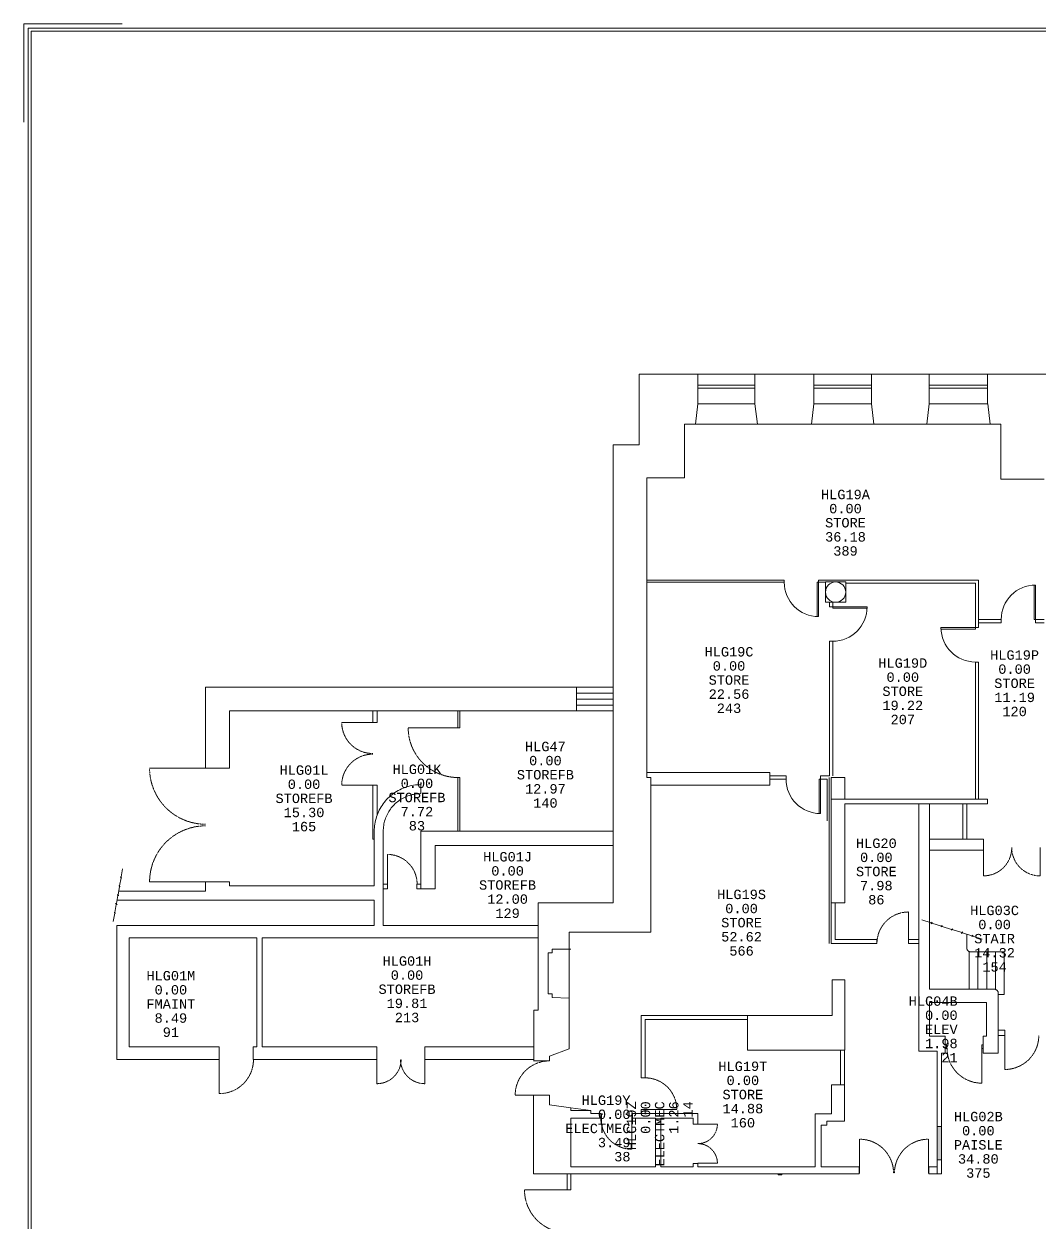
# Model space of a CAD drawing. Extents: x 0 to 84000, y 0 to 59400.
# Drawn here: x 0 to 24797, y 30128 to 59400 of the extents above; entities that cross this region are included whole.
import ezdxf
from ezdxf.enums import TextEntityAlignment as Align

# ---------------------------------------------------------------- set-up
doc = ezdxf.new("R2010")
doc.units = 0
doc.header["$MEASUREMENT"] = 0
doc.linetypes.add('HIDDEN', pattern=[0.375, 0.25, -0.125])
doc.layers.get('0').update_dxf_attribs({"linetype": 'CONTINUOUS', "lineweight": 0})
for name, color, linetype, lineweight in [('001BUILDING', 7, 'CONTINUOUS', 0), ('001FORMAT', 7, 'CONTINUOUS', 0), ('001PARTITIONING', 7, 'CONTINUOUS', 0), ('RM$TXT', 7, 'CONTINUOUS', 0)]:
    doc.layers.add(name, color=color, linetype=linetype, lineweight=lineweight)
doc.styles.add('MONOTXT', font='MONOTXT')

# ---------------------------------------------------------------- blocks, each defined once
blk = doc.blocks.new('12HH0220B')
at = {"linetype": 'HIDDEN'}
for p, q in [((-433.673381, 707.691312), (-461.12286, 690.119774)), ((-405.55521, 724.171642), (-433.673381, 707.691312)), ((-376.811702, 739.535351), (-405.55521, 724.171642)), ((-347.487178, 753.758752), (-376.811702, 739.535351)), ((-317.626855, 766.819911), (-347.487178, 753.758752)), ((-287.276773, 778.69869), (-317.626855, 766.819911)), ((-256.483733, 789.376773), (-287.276773, 778.69869)), ((-225.295213, 798.837695), (-256.483733, 789.376773)), ((-193.759304, 807.066867), (-225.295213, 798.837695)), ((-161.924632, 814.051601), (-193.759304, 807.066867)), ((-129.840285, 819.781127), (-161.924632, 814.051601)), ((-97.555733, 824.24661), (-129.840285, 819.781127)), ((-65.120758, 827.441165), (-97.555733, 824.24661)), ((-32.585371, 829.359867), (-65.120758, 827.441165)), ((0.000261, 829.999756), (-32.585371, 829.359867)), ((-671.483663, 487.861953), (-690.11934, 461.12351)), ((-651.812607, 513.848149), (-671.483663, 487.861953)), ((-631.136504, 539.042029), (-651.812607, 513.848149)), ((-609.487234, 563.404745), (-631.136504, 539.042029)), ((-586.898179, 586.898732), (-609.487234, 563.404745)), ((-563.404171, 609.487765), (-586.898179, 586.898732)), ((-539.041434, 631.137011), (-563.404171, 609.487765)), ((-513.847535, 651.813091), (-539.041434, 631.137011)), ((-487.861321, 671.484122), (-513.847535, 651.813091)), ((-461.12286, 690.119774), (-487.861321, 671.484122)), ((-789.376532, 256.484476), (-798.837482, 225.295965)), ((-778.69842, 287.277507), (-789.376532, 256.484476)), ((-766.819612, 317.627577), (-778.69842, 287.277507)), ((-753.758425, 347.487888), (-766.819612, 317.627577)), ((-739.534997, 376.812399), (-753.758425, 347.487888)), ((-724.17126, 405.555892), (-739.534997, 376.812399)), ((-707.690904, 433.674048), (-724.17126, 405.555892)), ((-690.11934, 461.12351), (-707.690904, 433.674048)), ((-829.359836, 32.586152), (-829.999756, 0.000521)), ((-827.441104, 65.121537), (-829.359836, 32.586152)), ((-824.246518, 97.556509), (-827.441104, 65.121537)), ((-819.781004, 129.841057), (-824.246518, 97.556509)), ((-814.051448, 161.925399), (-819.781004, 129.841057)), ((-807.066684, 193.760064), (-814.051448, 161.925399)), ((-798.837482, 225.295965), (-807.066684, 193.760064))]:
    blk.add_line(p, q, dxfattribs=at)
at = {"linetype": 'Continuous'}
blk.add_line((0, 830), (0, 0), dxfattribs=at)
blk = doc.blocks.new('10HH0220B')
at = {"linetype": 'HIDDEN'}
for p, q in [((-371.351749, 663.096907), (-397.098507, 648.006485)), ((-345.032393, 677.164882), (-371.351749, 663.096907)), ((-318.181022, 690.188718), (-345.032393, 677.164882)), ((-290.83904, 702.148333), (-318.181022, 690.188718)), ((-263.048605, 713.025288), (-290.83904, 702.148333)), ((-234.852568, 722.802809), (-263.048605, 713.025288)), ((-206.294406, 731.465821), (-234.852568, 722.802809)), ((-177.418153, 739.000966), (-206.294406, 731.465821)), ((-148.268334, 745.396626), (-177.418153, 739.000966)), ((-118.889896, 750.642939), (-148.268334, 745.396626)), ((-89.328139, 754.731815), (-118.889896, 750.642939)), ((-59.628644, 757.65695), (-89.328139, 754.731815)), ((-29.837206, 759.413833), (-59.628644, 757.65695)), ((0.000239, 759.999756), (-29.837206, 759.413833)), ((-577.908108, 493.580639), (-596.840443, 470.511546)), ((-558.084681, 515.888668), (-577.908108, 493.580639)), ((-537.400728, 537.401234), (-558.084681, 515.888668)), ((-515.888143, 558.085167), (-537.400728, 537.401234)), ((-493.580095, 577.908573), (-515.888143, 558.085167)), ((-470.510983, 596.840886), (-493.580095, 577.908573)), ((-446.716378, 614.852915), (-470.510983, 596.840886)), ((-422.232969, 631.916885), (-446.716378, 614.852915)), ((-397.098507, 648.006485), (-422.232969, 631.916885)), ((-677.164557, 345.03303), (-690.188418, 318.181672)), ((-663.096557, 371.352373), (-677.164557, 345.03303)), ((-648.006111, 397.099117), (-663.096557, 371.352373)), ((-631.916487, 422.233564), (-648.006111, 397.099117)), ((-614.852494, 446.716957), (-631.916487, 422.233564)), ((-596.840443, 470.511546), (-614.852494, 446.716957)), ((-739.000799, 177.418849), (-745.396487, 148.269036)), ((-731.465627, 206.295095), (-739.000799, 177.418849)), ((-722.802588, 234.853249), (-731.465627, 206.295095)), ((-713.02504, 263.049276), (-722.802588, 234.853249)), ((-702.14806, 290.839701), (-713.02504, 263.049276)), ((-690.188418, 318.181672), (-702.14806, 290.839701)), ((-759.413805, 29.837921), (-759.999756, 0.000477)), ((-757.656894, 59.629357), (-759.413805, 29.837921)), ((-754.731731, 89.328849), (-757.656894, 59.629357)), ((-750.642827, 118.890603), (-754.731731, 89.328849)), ((-745.396487, 148.269036), (-750.642827, 118.890603))]:
    blk.add_line(p, q, dxfattribs=at)
at = {"linetype": 'Continuous'}
blk.add_line((0, 760), (0, 0), dxfattribs=at)
blk = doc.blocks.new('11HH0220B')
at = {"linetype": 'HIDDEN'}
for p, q in [((-601.546022, 600.534896), (-624.683394, 576.429037)), ((-577.479121, 623.712788), (-601.546022, 600.534896)), ((-552.519881, 645.926899), (-577.479121, 623.712788)), ((-526.706869, 667.142902), (-552.519881, 645.926899)), ((-500.079972, 687.328014), (-526.706869, 667.142902)), ((-472.680335, 706.451044), (-500.079972, 687.328014)), ((-444.550297, 724.482443), (-472.680335, 706.451044)), ((-415.733326, 741.394348), (-444.550297, 724.482443)), ((-386.273949, 757.160626), (-415.733326, 741.394348)), ((-356.217689, 771.756915), (-386.273949, 757.160626)), ((-325.61099, 785.160659), (-356.217689, 771.756915)), ((-294.501147, 797.351147), (-325.61099, 785.160659)), ((-262.93623, 808.309542), (-294.501147, 797.351147)), ((-230.965016, 818.018911), (-262.93623, 808.309542)), ((-198.636907, 826.46425), (-230.965016, 818.018911)), ((-166.001857, 833.632509), (-198.636907, 826.46425)), ((-133.110296, 839.512612), (-166.001857, 833.632509)), ((-100.013049, 844.095473), (-133.110296, 839.512612)), ((-66.761258, 847.374009), (-100.013049, 844.095473)), ((-33.406306, 849.343156), (-66.761258, 847.374009)), ((0.000267, 849.999869), (-33.406306, 849.343156)), ((-797.845456, 293.159353), (-808.750734, 261.576045)), ((-785.707321, 324.28966), (-797.845456, 293.159353)), ((-772.355085, 354.918865), (-785.707321, 324.28966)), ((-757.80938, 384.999637), (-772.355085, 354.918865)), ((-742.092684, 414.485496), (-757.80938, 384.999637)), ((-725.229281, 443.330877), (-742.092684, 414.485496)), ((-707.245231, 471.49121), (-725.229281, 443.330877)), ((-688.168322, 498.922978), (-707.245231, 471.49121)), ((-668.028033, 525.583795), (-688.168322, 498.922978)), ((-646.855484, 551.432462), (-668.028033, 525.583795)), ((-624.683394, 576.429037), (-646.855484, 551.432462)), ((-849.398153, 31.977416), (-849.998666, -1.430215)), ((-847.485122, 65.335634), (-849.398153, 31.977416)), ((-844.26253, 98.592893), (-847.485122, 65.335634)), ((-839.735355, 131.697803), (-844.26253, 98.592893)), ((-833.910593, 164.599209), (-839.735355, 131.697803)), ((-826.797246, 197.246271), (-833.910593, 164.599209)), ((-818.406304, 229.588542), (-826.797246, 197.246271)), ((-808.750734, 261.576045), (-818.406304, 229.588542))]:
    blk.add_line(p, q, dxfattribs=at)
at = {"linetype": 'Continuous'}
blk.add_line((0, 0), (0, 850), dxfattribs=at)
blk = doc.blocks.new('20HH0220B')
at = {"linetype": 'Continuous'}
for p, q in [((-1380, -690), (-1380, 0)), ((0, 0), (0, -690))]:
    blk.add_line(p, q, dxfattribs=at)
at = {"linetype": 'HIDDEN'}
for p, q in [((-765.206159, -313.254472), (-753.381833, -288.876279)), ((-753.381833, -288.876279), (-742.523707, -264.05266)), ((-742.523707, -264.05266), (-732.648522, -238.821891)), ((-732.648522, -238.821891), (-723.771506, -213.222876)), ((-723.771506, -213.222876), (-715.906346, -187.295087)), ((-715.906346, -187.295087), (-709.065169, -161.078503)), ((-709.065169, -161.078503), (-703.258525, -134.613548)), ((-703.258525, -134.613548), (-698.495366, -107.941028)), ((-698.495366, -107.941028), (-694.783038, -81.102072)), ((-694.783038, -81.102072), (-692.127263, -54.138062)), ((-692.127263, -54.138062), (-690.532138, -27.090575)), ((-690.532138, -27.090575), (-690.000122, -0.001316)), ((-689.999756, -0.000433), (-689.467774, -27.089691)), ((-689.467774, -27.089691), (-687.872684, -54.137178)), ((-687.872684, -54.137178), (-685.216944, -81.10119)), ((-685.216944, -81.10119), (-681.50465, -107.940149)), ((-681.50465, -107.940149), (-676.741525, -134.612673)), ((-676.741525, -134.612673), (-670.934914, -161.077634)), ((-670.934914, -161.077634), (-664.093771, -187.294225)), ((-664.093771, -187.294225), (-656.228644, -213.222021)), ((-656.228644, -213.222021), (-647.35166, -238.821046)), ((-647.35166, -238.821046), (-637.476507, -264.051825)), ((-637.476507, -264.051825), (-626.618412, -288.875456)), ((-626.618412, -288.875456), (-614.794117, -313.253662)), ((-1019.47699, -588.322183), (-996.657527, -573.714546)), ((-996.657527, -573.714546), (-974.429149, -558.222282)), ((-974.429149, -558.222282), (-952.826132, -541.869282)), ((-952.826132, -541.869282), (-931.881786, -524.680758)), ((-931.881786, -524.680758), (-911.628405, -506.683216)), ((-911.628405, -506.683216), (-892.097219, -487.904405)), ((-892.097219, -487.904405), (-873.318343, -468.373281)), ((-873.318343, -468.373281), (-855.320733, -448.11996)), ((-855.320733, -448.11996), (-838.13214, -427.175671)), ((-838.13214, -427.175671), (-821.779067, -405.572708)), ((-821.779067, -405.572708), (-806.28673, -383.344382)), ((-806.28673, -383.344382), (-791.679017, -360.524968)), ((-791.679017, -360.524968), (-777.978451, -337.14965)), ((-777.978451, -337.14965), (-765.206159, -313.254472)), ((-614.794117, -313.253662), (-602.021855, -337.148854)), ((-602.021855, -337.148854), (-588.321319, -360.524187)), ((-588.321319, -360.524187), (-573.713634, -383.343618)), ((-573.713634, -383.343618), (-558.221325, -405.571961)), ((-558.221325, -405.571961), (-541.86828, -427.174942)), ((-541.86828, -427.174942), (-524.679713, -448.11925)), ((-524.679713, -448.11925), (-506.682128, -468.372591)), ((-506.682128, -468.372591), (-487.903277, -487.903736)), ((-487.903277, -487.903736), (-468.372114, -506.682569)), ((-468.372114, -506.682569), (-448.118756, -524.680135)), ((-448.118756, -524.680135), (-427.174432, -541.868682)), ((-427.174432, -541.868682), (-405.571435, -558.221707)), ((-405.571435, -558.221707), (-383.343078, -573.713995)), ((-383.343078, -573.713995), (-360.523633, -588.321658)), ((-1380.00098, -689.999878), (-1352.91172, -689.467952)), ((-1352.91172, -689.467952), (-1325.864227, -687.872917)), ((-1325.864227, -687.872917), (-1298.900208, -685.217232)), ((-1298.900208, -685.217232), (-1272.061239, -681.504993)), ((-1272.061239, -681.504993), (-1245.388704, -676.741923)), ((-1245.388704, -676.741923), (-1218.923729, -670.935367)), ((-1218.923729, -670.935367), (-1192.707123, -664.094278)), ((-1192.707123, -664.094278), (-1166.779308, -656.229204)), ((-1166.779308, -656.229204), (-1141.180263, -647.352273)), ((-1141.180263, -647.352273), (-1115.949461, -637.477172)), ((-1115.949461, -637.477172), (-1091.125806, -626.619128)), ((-1091.125806, -626.619128), (-1066.747574, -614.794884)), ((-1066.747574, -614.794884), (-1042.852353, -602.022671)), ((-1042.852353, -602.022671), (-1019.47699, -588.322183)), ((-360.523633, -588.321658), (-337.148287, -602.022172)), ((-337.148287, -602.022172), (-313.253083, -614.794412)), ((-313.253083, -614.794412), (-288.874866, -626.618684)), ((-288.874866, -626.618684), (-264.051225, -637.476756)), ((-264.051225, -637.476756), (-238.820436, -647.351885)), ((-238.820436, -647.351885), (-213.221404, -656.228844)), ((-213.221404, -656.228844), (-187.293599, -664.093947)), ((-187.293599, -664.093947), (-161.077002, -670.935066)), ((-161.077002, -670.935066), (-134.612036, -676.741652)), ((-134.612036, -676.741652), (-107.939507, -681.504751)), ((-107.939507, -681.504751), (-81.100544, -685.21702)), ((-81.100544, -685.21702), (-54.13653, -687.872735)), ((-54.13653, -687.872735), (-27.089041, -689.4678)), ((-27.089041, -689.4678), (0.000217, -689.999756))]:
    blk.add_line(p, q, dxfattribs=at)

msp = doc.modelspace()

# ---------------------------------------------------------------- linework, layer by layer
at = {"layer": '001BUILDING', "linetype": 'Continuous'}
for p, q in [((15030, 50847), (15030, 49117)), ((15030, 50847), (24960, 50847)), ((16462, 50847), (16462, 50121)), ((17856, 50847), (17856, 50121)), ((19292, 50847), (19292, 50121)), ((20704, 50847), (20704, 50121)), ((22114, 50847), (22114, 50121)), ((23542, 50847), (23542, 50121)), ((17856, 50576), (16462, 50576)), ((17856, 50501), (16462, 50501)), ((20704, 50576), (19292, 50576)), ((20704, 50501), (19292, 50501)), ((23542, 50576), (22114, 50576)), ((23542, 50501), (22114, 50501)), ((16463, 50120), (16403, 49624)), ((17856, 50121), (16462, 50121)), ((17856, 50121), (17916, 49624)), ((19296, 50118), (19236, 49622)), ((20704, 50121), (19292, 50121)), ((20764, 49624), (20704, 50121)), ((22117, 50118), (22057, 49622)), ((23542, 50121), (22114, 50121)), ((23603, 49624), (23543, 50121)), ((23603, 49624), (16138, 49624)), ((16138, 49624), (16138, 48314)), ((19231, 49624), (17962, 49624)), ((22034, 49624), (20792, 49624)), ((23867, 49624), (23602, 49624)), ((23867, 49624), (23867, 48279)), ((14392, 49117), (14392, 37925)), ((14392, 49117), (15030, 49117)), ((15215, 48314), (15215, 40993)), ((15215, 48314), (16138, 48314)), ((23867, 48279), (24922, 48279)), ((4437, 43195), (14392, 43195)), ((4437, 43195), (4437, 41215)), ((13497, 43195), (14392, 43195)), ((13497, 43195), (13497, 43050)), ((13497, 43050), (13497, 42905)), ((13497, 43050), (14392, 43050)), ((13497, 42905), (13497, 42760)), ((13497, 42905), (14392, 42905)), ((13497, 42760), (13497, 42615)), ((13497, 42760), (14392, 42760)), ((5017, 42615), (14392, 42615)), ((5017, 42615), (5017, 41215)), ((8522, 42615), (8522, 42335)), ((8632, 42615), (8632, 42335)), ((10602, 42615), (10602, 42205)), ((10647, 42615), (10647, 42205)), ((8522, 42335), (8632, 42335)), ((10602, 42205), (10647, 42205)), ((4437, 41215), (5017, 41215)), ((10602, 40990), (10602, 39675)), ((10602, 40990), (10647, 40990)), ((10647, 40990), (10647, 39675)), ((15215, 41114), (18217, 41114)), ((15215, 40993), (15312, 40993)), ((15312, 40993), (15312, 37212)), ((18217, 41114), (18217, 40799)), ((19667, 40993), (19667, 36934)), ((19717, 40993), (19717, 36934)), ((19717, 40993), (20056, 40993)), ((20056, 40993), (20056, 40463)), ((8522, 40800), (8632, 40800)), ((8522, 40800), (8522, 39486)), ((8632, 40800), (8632, 40081)), ((9179, 40691), (9140, 40670)), ((9219, 40710), (9179, 40691)), ((9260, 40728), (9219, 40710)), ((9302, 40744), (9260, 40728)), ((9344, 40759), (9302, 40744)), ((9387, 40772), (9344, 40759)), ((9431, 40783), (9387, 40772)), ((9474, 40793), (9431, 40783)), ((9518, 40801), (9474, 40793)), ((9563, 40807), (9518, 40801)), ((9607, 40811), (9563, 40807)), ((9652, 40814), (9607, 40811)), ((9697, 40815), (9652, 40814)), ((9697, 40815), (9697, 40595)), ((15312, 40799), (18217, 40799)), ((8830, 40415), (8801, 40381)), ((8860, 40449), (8830, 40415)), ((8891, 40481), (8860, 40449)), ((8923, 40512), (8891, 40481)), ((8956, 40542), (8923, 40512)), ((8991, 40570), (8956, 40542)), ((9027, 40597), (8991, 40570)), ((9063, 40623), (9027, 40597)), ((9101, 40647), (9063, 40623)), ((9127, 40397), (9099, 40375)), ((9140, 40670), (9101, 40647)), ((9156, 40419), (9127, 40397)), ((9186, 40440), (9156, 40419)), ((9216, 40459), (9186, 40440)), ((9247, 40478), (9216, 40459)), ((9279, 40495), (9247, 40478)), ((9312, 40510), (9279, 40495)), ((9345, 40525), (9312, 40510)), ((9378, 40538), (9345, 40525)), ((9412, 40550), (9378, 40538)), ((9447, 40560), (9412, 40550)), ((9482, 40570), (9447, 40560)), ((9517, 40577), (9482, 40570)), ((9553, 40584), (9517, 40577)), ((9589, 40589), (9553, 40584)), ((9625, 40592), (9589, 40589)), ((9661, 40594), (9625, 40592)), ((9697, 40595), (9661, 40594)), ((19717, 40463), (23537, 40463)), ((19742, 40463), (23411, 40463)), ((23537, 40463), (23537, 40346)), ((8644, 40111), (8627, 40070)), ((8661, 40152), (8644, 40111)), ((8681, 40193), (8661, 40152)), ((8702, 40232), (8681, 40193)), ((8725, 40271), (8702, 40232)), ((8749, 40308), (8725, 40271)), ((8774, 40345), (8749, 40308)), ((8801, 40381), (8774, 40345)), ((8894, 40125), (8877, 40093)), ((8912, 40156), (8894, 40125)), ((8932, 40186), (8912, 40156)), ((8952, 40216), (8932, 40186)), ((8974, 40245), (8952, 40216)), ((8997, 40272), (8974, 40245)), ((9021, 40299), (8997, 40272)), ((9046, 40325), (9021, 40299)), ((9072, 40351), (9046, 40325)), ((9099, 40375), (9072, 40351)), ((20057, 40346), (20057, 37926)), ((20057, 40346), (23411, 40346)), ((20057, 40346), (23537, 40346)), ((21857, 40346), (21857, 34304)), ((22122, 40346), (22122, 35816)), ((22932, 40346), (22932, 39483)), ((22932, 40346), (22932, 39483)), ((23032, 40346), (23032, 39483)), ((23032, 40346), (23032, 39483)), ((8571, 39853), (8565, 39809)), ((8579, 39897), (8571, 39853)), ((8588, 39941), (8579, 39897)), ((8600, 39984), (8588, 39941)), ((8613, 40027), (8600, 39984)), ((8627, 40070), (8613, 40027)), ((8788, 39819), (8783, 39783)), ((8794, 39854), (8788, 39819)), ((8802, 39890), (8794, 39854)), ((8811, 39925), (8802, 39890)), ((8822, 39959), (8811, 39925)), ((8834, 39993), (8822, 39959)), ((8847, 40027), (8834, 39993)), ((8861, 40060), (8847, 40027)), ((8877, 40093), (8861, 40060)), ((8558, 39720), (8557, 39675)), ((8557, 39675), (8557, 38345)), ((8560, 39764), (8558, 39720)), ((8565, 39809), (8560, 39764)), ((8780, 39747), (8777, 39711)), ((8777, 39711), (8777, 39675)), ((8777, 39675), (8777, 37377)), ((8783, 39783), (8780, 39747)), ((9697, 39675), (14392, 39675)), ((9697, 39675), (9697, 38267)), ((8522, 39486), (8557, 39486)), ((10047, 39325), (14392, 39325)), ((10047, 39325), (10047, 38267)), ((22122, 39483), (23441, 39483)), ((22122, 39483), (23441, 39483)), ((23441, 39483), (23441, 39216)), ((23441, 39483), (23441, 39216)), ((23032, 39216), (22122, 39216)), ((23032, 39216), (22122, 39216)), ((23441, 39216), (23032, 39216)), ((23441, 39216), (23032, 39216)), ((2374, 38560), (2409, 38757)), ((2336, 38342), (2371, 38540)), ((2354, 38558), (2374, 38560)), ((2391, 38541), (2354, 38558)), ((2371, 38540), (2391, 38541)), ((4437, 38440), (4437, 38210)), ((4437, 38440), (5017, 38440)), ((5017, 38440), (5017, 38345)), ((8777, 38387), (8882, 38387)), ((8882, 38387), (8882, 38267)), ((9597, 38387), (9597, 38267)), ((9697, 38387), (9597, 38387)), ((2259, 37908), (2294, 38106)), ((2277, 38124), (2298, 38125)), ((2315, 38107), (2277, 38124)), ((2294, 38106), (2315, 38107)), ((2298, 38125), (2332, 38323)), ((2298, 38125), (2298, 38125)), ((2312, 38210), (4437, 38210)), ((2315, 38341), (2336, 38342)), ((2353, 38324), (2315, 38341)), ((2332, 38323), (2353, 38324)), ((2336, 38342), (2336, 38342)), ((5017, 38345), (8557, 38345)), ((8777, 38267), (8882, 38267)), ((10047, 38267), (9597, 38267)), ((2221, 37691), (2256, 37889)), ((2239, 37907), (2259, 37908)), ((2276, 37890), (2239, 37907)), ((2256, 37889), (2276, 37890)), ((2259, 37908), (2259, 37908)), ((2274, 37995), (8557, 37995)), ((8557, 37995), (8557, 37377)), ((12561, 37925), (12561, 35308)), ((12561, 37925), (14392, 37925)), ((19717, 37926), (20057, 37926)), ((19742, 37926), (20057, 37926)), ((19817, 37926), (19817, 37034)), ((2183, 37474), (2217, 37672)), ((2200, 37690), (2221, 37691)), ((2238, 37673), (2200, 37690)), ((2217, 37672), (2238, 37673)), ((2221, 37691), (2221, 37691)), ((22163, 37437), (21934, 37510)), ((8557, 37377), (2267, 37377)), ((2267, 37377), (2267, 34101)), ((12561, 37377), (8777, 37377)), ((13322, 37212), (13322, 34358)), ((13322, 37212), (15312, 37212)), ((22184, 37451), (22162, 37416)), ((22162, 37416), (22163, 37437)), ((22182, 37431), (22184, 37451)), ((22412, 37358), (22182, 37431)), ((22432, 37373), (22410, 37338)), ((22410, 37338), (22412, 37358)), ((22412, 37358), (22412, 37358)), ((22431, 37352), (22432, 37373)), ((22660, 37279), (22431, 37352)), ((22680, 37294), (22659, 37259)), ((22659, 37259), (22660, 37279)), ((22660, 37279), (22660, 37279)), ((22679, 37273), (22680, 37294)), ((22909, 37200), (22679, 37273)), ((22929, 37215), (22907, 37180)), ((22907, 37180), (22909, 37200)), ((22909, 37200), (22909, 37200)), ((22928, 37194), (22929, 37215)), ((23157, 37121), (22928, 37194)), ((5690, 37073), (2571, 37073)), ((2571, 37073), (2571, 34406)), ((5690, 37073), (5690, 34406)), ((12561, 37073), (5817, 37073)), ((5817, 37073), (5817, 34406)), ((19717, 36934), (20837, 36934)), ((19817, 37034), (20837, 37034)), ((20837, 37034), (20837, 36934)), ((21607, 37034), (21607, 36934)), ((21607, 37034), (21857, 37034)), ((21607, 36934), (21857, 36934)), ((23032, 36826), (23032, 37161)), ((23177, 37136), (23156, 37101)), ((23156, 37101), (23157, 37121)), ((23157, 37121), (23157, 37121)), ((23176, 37115), (23177, 37136)), ((23405, 37043), (23176, 37115)), ((12802, 36702), (12802, 35702)), ((12903, 36702), (12802, 36702)), ((13362, 36792), (12903, 36792)), ((12903, 36792), (12903, 36702)), ((23032, 36826), (23032, 36822)), ((23032, 36822), (23033, 36818)), ((23033, 36818), (23033, 36814)), ((23033, 36814), (23033, 36810)), ((23033, 36810), (23034, 36807)), ((23034, 36807), (23035, 36803)), ((23035, 36803), (23036, 36799)), ((23036, 36799), (23037, 36795)), ((23037, 36795), (23038, 36792)), ((23038, 36792), (23040, 36788)), ((23040, 36788), (23041, 36784)), ((23041, 36784), (23043, 36781)), ((23043, 36781), (23045, 36777)), ((23045, 36777), (23047, 36774)), ((23047, 36774), (23049, 36771)), ((23049, 36771), (23051, 36767)), ((23051, 36767), (23054, 36764)), ((23054, 36764), (23056, 36761)), ((23056, 36761), (23059, 36758)), ((23059, 36758), (23061, 36755)), ((23061, 36755), (23064, 36753)), ((23064, 36753), (23067, 36750)), ((23067, 36750), (23070, 36748)), ((23070, 36748), (23073, 36745)), ((23073, 36745), (23077, 36743)), ((23077, 36743), (23080, 36741)), ((23080, 36741), (23083, 36739)), ((23083, 36739), (23087, 36737)), ((23087, 36737), (23090, 36735)), ((23090, 36735), (23094, 36734)), ((23094, 36734), (23098, 36732)), ((23094, 36726), (23094, 35816)), ((23098, 36732), (23101, 36731)), ((23101, 36731), (23105, 36730)), ((23105, 36730), (23109, 36729)), ((23109, 36729), (23113, 36728)), ((23113, 36728), (23117, 36727)), ((23117, 36727), (23120, 36727)), ((23120, 36727), (23124, 36726)), ((23124, 36726), (23128, 36726)), ((23128, 36726), (23132, 36726)), ((23942, 36726), (23132, 36726)), ((23306, 36726), (23306, 35816)), ((23518, 36726), (23518, 35816)), ((23730, 36726), (23730, 35816)), ((23942, 36726), (23942, 35686)), ((19742, 36046), (19742, 35176)), ((19742, 36046), (20057, 36046)), ((20057, 36046), (20057, 34326)), ((23702, 35816), (22122, 35816)), ((23706, 35816), (23702, 35816)), ((23710, 35816), (23706, 35816)), ((23714, 35815), (23710, 35816)), ((23718, 35815), (23714, 35815)), ((23722, 35814), (23718, 35815)), ((23726, 35813), (23722, 35814)), ((23729, 35812), (23726, 35813)), ((23733, 35811), (23729, 35812)), ((23737, 35810), (23733, 35811)), ((23740, 35809), (23737, 35810)), ((23744, 35807), (23740, 35809)), ((23748, 35805), (23744, 35807)), ((23751, 35803), (23748, 35805)), ((23754, 35801), (23751, 35803)), ((23758, 35799), (23754, 35801)), ((23761, 35797), (23758, 35799)), ((23764, 35795), (23761, 35797)), ((23767, 35792), (23764, 35795)), ((23770, 35790), (23767, 35792)), ((23773, 35787), (23770, 35790)), ((23776, 35784), (23773, 35787)), ((23778, 35781), (23776, 35784)), ((23781, 35778), (23778, 35781)), ((23783, 35775), (23781, 35778)), ((23785, 35772), (23783, 35775)), ((23787, 35768), (23785, 35772)), ((23789, 35765), (23787, 35768)), ((23791, 35762), (23789, 35765)), ((23793, 35758), (23791, 35762)), ((23795, 35754), (23793, 35758)), ((23796, 35751), (23795, 35754)), ((23797, 35747), (23796, 35751)), ((23798, 35743), (23797, 35747)), ((23799, 35739), (23798, 35743)), ((23800, 35736), (23799, 35739)), ((23801, 35732), (23800, 35736)), ((23801, 35728), (23801, 35732)), ((23802, 35724), (23801, 35728)), ((23802, 35720), (23802, 35724)), ((23802, 35716), (23802, 35720)), ((23802, 35716), (23802, 34256)), ((12903, 35702), (12802, 35702)), ((12903, 35702), (12903, 35612)), ((13322, 35598), (12903, 35612)), ((22122, 35491), (22122, 34671)), ((22122, 35491), (23512, 35491)), ((23512, 34671), (23512, 35491)), ((23942, 35686), (23802, 35686)), ((12454, 35308), (12561, 35308)), ((12454, 35308), (12454, 34069)), ((17677, 35176), (17677, 34326)), ((17677, 35176), (19742, 35176)), ((22502, 34671), (22122, 34671)), ((22502, 34671), (22502, 34256)), ((23432, 34671), (23512, 34671)), ((23432, 34256), (23432, 34671)), ((23962, 34816), (23802, 34816)), ((23962, 34686), (23802, 34686)), ((23962, 34816), (23962, 34686)), ((4771, 34406), (2571, 34406)), ((4771, 34406), (4771, 34101)), ((5690, 34406), (5601, 34406)), ((5601, 34406), (5601, 34101)), ((8621, 34406), (5817, 34406)), ((8621, 34406), (8621, 34101)), ((12454, 34406), (9791, 34406)), ((9791, 34406), (9791, 34101)), ((13322, 34358), (12837, 34178)), ((17677, 34326), (20057, 34326)), ((21857, 34304), (22307, 34304)), ((22307, 34304), (22307, 32466)), ((22502, 34256), (22412, 34256)), ((22412, 34256), (22412, 32466)), ((22535, 34461), (22502, 34461)), ((22535, 34371), (22502, 34371)), ((22535, 34461), (22535, 34371)), ((23432, 34461), (23400, 34461)), ((23400, 34461), (23400, 34371)), ((23432, 34371), (23400, 34371)), ((23802, 34256), (23432, 34256)), ((4771, 34101), (2267, 34101)), ((8621, 34101), (5601, 34101)), ((12454, 34101), (9791, 34101)), ((12837, 34069), (12451, 34069)), ((12837, 34179), (12837, 34069)), ((19727, 33481), (19727, 32771)), ((19727, 33481), (20047, 33481)), ((20047, 33481), (20047, 32591)), ((12837, 33229), (12451, 33229)), ((12451, 33229), (12451, 31306)), ((12837, 33229), (12451, 33229)), ((12837, 33229), (12837, 32989)), ((12837, 33229), (12837, 32989)), ((13363, 32921), (12837, 32988)), ((13362, 32921), (13847, 32851)), ((13362, 32921), (13362, 32851)), ((13362, 32851), (13847, 32851)), ((13847, 32851), (13847, 32781)), ((13362, 32666), (13362, 31476)), ((13362, 32666), (14093, 32666)), ((13847, 32781), (14093, 32781)), ((14093, 32781), (14093, 32666)), ((14107, 32781), (14107, 32521)), ((14853, 32781), (16462, 32781)), ((14853, 32781), (14853, 32666)), ((14853, 32666), (15427, 32666)), ((14862, 32781), (14862, 32521)), ((15427, 32666), (15427, 31476)), ((15558, 32666), (16352, 32666)), ((15558, 32666), (15558, 31476)), ((16352, 32666), (16352, 32521)), ((16462, 32521), (16352, 32521)), ((16462, 32781), (16462, 32521)), ((19327, 32771), (19727, 32771)), ((19327, 32771), (19327, 31476)), ((19617, 32591), (19617, 32491)), ((19617, 32591), (20047, 32591)), ((19477, 32491), (19617, 32491)), ((19477, 32491), (19477, 31476)), ((22307, 32466), (22307, 31646)), ((22307, 32466), (22412, 32466)), ((22412, 32466), (22412, 31646)), ((22307, 31646), (22307, 31476)), ((22307, 31646), (22412, 31646)), ((22412, 31306), (22412, 31646)), ((13362, 31476), (15427, 31476)), ((15558, 31476), (16352, 31476)), ((16352, 31561), (16352, 31476)), ((16462, 31561), (16352, 31561)), ((16462, 31561), (16462, 31476)), ((16462, 31476), (19327, 31476)), ((19477, 31476), (20407, 31476)), ((20407, 31476), (20407, 31306)), ((22107, 31476), (22307, 31476)), ((22107, 31476), (22107, 31306)), ((22307, 31476), (22307, 31306)), ((12451, 31306), (20407, 31306)), ((13273, 31306), (13273, 30914)), ((13363, 31306), (13363, 30914)), ((18422, 31306), (18422, 31285)), ((18423, 31285), (18512, 31285)), ((18512, 31306), (18512, 31285)), ((22107, 31306), (22412, 31306)), ((13273, 30914), (13363, 30914))]:
    msp.add_line(p, q, dxfattribs=at)
msp.add_circle((19828, 45519), 247, dxfattribs=at)
msp.add_solid([(22307, 31646), (22412, 31646), (22307, 32466), (22412, 32466)], dxfattribs=at)
at = {"layer": '001FORMAT'}
for p, q in [((2403, 59400), (0, 59400)), ((0, 56997), (0, 59400)), ((100, 59300), (83900, 59300)), ((100, 59300), (100, 100)), ((175, 59225), (83825, 59225)), ((175, 59225), (175, 175))]:
    msp.add_line(p, q, dxfattribs=at)
at = {"layer": '001PARTITIONING', "linetype": 'Continuous'}
for p, q in [((15215, 45814), (18572, 45814)), ((18572, 45759), (15215, 45759)), ((18572, 45814), (18572, 45759)), ((19377, 45759), (19377, 44919)), ((19377, 45759), (19577, 45759)), ((19412, 45814), (19412, 44919)), ((19412, 45814), (23322, 45814)), ((19577, 45759), (19412, 45759)), ((19577, 45767), (19577, 45269)), ((19577, 45767), (20079, 45767)), ((20079, 45767), (20079, 45269)), ((20079, 45734), (23242, 45734)), ((23242, 45734), (23242, 44616)), ((23322, 45814), (23322, 44651)), ((24712, 45690), (24677, 45690)), ((24677, 45690), (24677, 44850)), ((24712, 45690), (24712, 44770)), ((20079, 45269), (19577, 45269)), ((19677, 45269), (19677, 45159)), ((19757, 45159), (19677, 45159)), ((19702, 45159), (20597, 45159)), ((19757, 45269), (19757, 45124)), ((19757, 45124), (20597, 45124)), ((20597, 45124), (20597, 45159)), ((19377, 44919), (19412, 44919)), ((23872, 44850), (23322, 44850)), ((23872, 44850), (23872, 44770)), ((24922, 44850), (24677, 44850)), ((22402, 44651), (22402, 44616)), ((22402, 44651), (23322, 44651)), ((22402, 44616), (23242, 44616)), ((23872, 44770), (23322, 44770)), ((24922, 44770), (24712, 44770)), ((19757, 44319), (19677, 44319)), ((19677, 44319), (19677, 41029)), ((19757, 44319), (19757, 41029)), ((23242, 43811), (23322, 43811)), ((23242, 43811), (23242, 40463)), ((23322, 43811), (23322, 40463)), ((18217, 41029), (18617, 41029)), ((18617, 41029), (18617, 40949)), ((19457, 41029), (19457, 40949)), ((19457, 41029), (19677, 41029)), ((18217, 40949), (18617, 40949)), ((19422, 40949), (19622, 40949)), ((19422, 40949), (19422, 40109)), ((19457, 40949), (19457, 40109)), ((19622, 40949), (19622, 39929)), ((19422, 40109), (19457, 40109)), ((17677, 35176), (15077, 35176)), ((15077, 35176), (15077, 33650)), ((17677, 35076), (15177, 35076)), ((15177, 35076), (15177, 33650)), ((19947, 33481), (19947, 34326)), ((20047, 33481), (20047, 34326)), ((15177, 33650), (15077, 33650)), ((15077, 32881), (15077, 32781)), ((15177, 32881), (15077, 32881)), ((15177, 32881), (15177, 32781))]:
    msp.add_line(p, q, dxfattribs=at)
for centre, start, end in [((19412, 45759), 180, 270), ((24712, 44850), 90, 180), ((19757, 45159), 270, 0), ((23242, 44651), 180, 270), ((19457, 40949), 180, 270)]:
    msp.add_arc(centre, 840, start, end, dxfattribs=at)

# ---------------------------------------------------------------- block references
for name, p, xscale, yscale, zscale, rotation in [('10HH0220B', (8522, 42335), 0.999998, 0.999998, 0.999998, 89.999964), ('10HH0220B', (10602, 42205), -1.599996799999999, -1.599996799999999, 1.599996799999999, 269.9999640000001), ('10HH0220B', (8522, 40800), 0.999998, -0.999998, 0.999998, 270.000036), ('10HH0220B', (4437, 41215), -1.799996399999999, -1.799996399999999, 1.799996399999999, 269.9999640000001), ('10HH0220B', (4437, 38440), 1.799996399999999, -1.799996399999999, 1.799996399999999, 270.000036), ('10HH0220B', (8882, 38387), 0.9499853999999999, -0.9499853999999999, 0.9499853999999999, 180.000036), ('12HH0220B', (21607, 36934), -0.9268216159999999, -0.9268216159999999, 0.9268216159999999, 180.000036), ('12HH0220B', (23962, 34686), 0.999998, 0.999998, 0.999998, 180.000036), ('10HH0220B', (4771, 34101), -1.099997799999999, -1.099997799999999, 1.099997799999999, 359.999964), ('10HH0220B', (8621, 34101), -0.7800085999999999, -0.7800085999999999, 0.7800085999999999, 359.999964), ('10HH0220B', (9791, 34101), 0.7800085999999999, -0.7800085999999999, 0.7800085999999999, 3.6e-05), ('10HH0220B', (12837, 33229), 1.099997799999999, -1.099997799999999, 1.099997799999999, 270.000036), ('10HH0220B', (12837, 33229), 1.099997799999999, -1.099997799999999, 1.099997799999999, 270.000036), ('12HH0220B', (15177, 32881), -0.9268216159999999, -0.9268216159999999, 0.9268216159999999, 90.00003600000001), ('10HH0220B', (14853, 32666), 0.999998, -0.999998, 0.999998, 3.6e-05), ('12HH0220B', (16462, 32521), 0.5756656, -0.5756656, 0.5756656, 89.99996399999998), ('12HH0220B', (16462, 31566), -0.5756656, -0.5756656, 0.5756656, 90.00003600000001), ('12HH0220B', (20414, 31322), -0.999998, 0.999998, 0.999998, 359.999964), ('12HH0220B', (22095, 31322), 0.999998, 0.999998, 0.999998, 3.6000000021e-05), ('12HH0220B', (13273, 30914), 1.259992399999999, 1.259992399999999, 1.259992399999999, 90.00003599999997)]:
    msp.add_blockref(name, p, dxfattribs=dict(at, xscale=xscale, yscale=yscale, zscale=zscale, rotation=rotation))
at = {"layer": '001PARTITIONING', "linetype": 'Continuous', "xscale": 0.999998, "zscale": 0.999998}
for name, p, yscale in [('20HH0220B', (24821, 39276), 0.999998), ('11HH0220B', (23400, 34371), -0.999998)]:
    msp.add_blockref(name, p, dxfattribs=dict(at, yscale=yscale))

# ---------------------------------------------------------------- texts
at = {"layer": 'RM$TXT', "style": 'MONOTXT'}
for s, p in [('HLG19A', (20069, 47789)), ('0.00', (20069, 47444)), ('STORE', (20069, 47099)), ('36.18', (20069, 46754)), ('389', (20069, 46409)), ('HLG19C', (17224, 43946)), ('HLG19P', (24200, 43867)), ('0.00', (17224, 43601)), ('HLG19D', (21469, 43671)), ('0.00', (24200, 43522)), ('STORE', (17224, 43256)), ('0.00', (21469, 43326)), ('STORE', (24200, 43177)), ('22.56', (17224, 42911)), ('STORE', (21469, 42981)), ('11.19', (24200, 42832)), ('243', (17224, 42566)), ('19.22', (21469, 42636)), ('207', (21469, 42291)), ('120', (24200, 42487)), ('HLG47', (12738, 41632)), ('HLG01L', (6842, 41055)), ('HLG01K', (9600, 41076)), ('0.00', (12738, 41287)), ('STOREFB', (12738, 40942)), ('0.00', (6842, 40710)), ('0.00', (9600, 40731)), ('12.97', (12738, 40597)), ('STOREFB', (6842, 40365)), ('STOREFB', (9600, 40386)), ('140', (12738, 40252)), ('15.30', (6842, 40020)), ('7.72', (9600, 40041)), ('165', (6842, 39675)), ('83', (9600, 39696)), ('HLG20', (20823, 39268)), ('HLG01J', (11814, 38938)), ('0.00', (20823, 38923)), ('0.00', (11814, 38593)), ('STORE', (20823, 38578)), ('STOREFB', (11814, 38248)), ('7.98', (20823, 38233)), ('12.00', (11814, 37903)), ('HLG19S', (17530, 38018)), ('86', (20823, 37888)), ('129', (11814, 37558)), ('0.00', (17530, 37673)), ('HLG03C', (23711, 37627)), ('STORE', (17530, 37328)), ('0.00', (23711, 37282)), ('52.62', (17530, 36983)), ('STAIR', (23711, 36937)), ('HLG01H', (9358, 36391)), ('566', (17530, 36638)), ('14.32', (23711, 36592)), ('154', (23711, 36247)), ('HLG01M', (3589, 36032)), ('0.00', (9358, 36046)), ('0.00', (3589, 35687)), ('STOREFB', (9358, 35701)), ('FMAINT', (3589, 35342)), ('19.81', (9358, 35356)), ('8.49', (3589, 34997)), ('213', (9358, 35011)), ('91', (3589, 34652)), ('HLG19T', (17562, 33819)), ('0.00', (17562, 33474)), ('STORE', (17562, 33129)), ('14.88', (17562, 32784)), ('HLG02B', (23314, 32590)), ('160', (17562, 32439)), ('0.00', (23314, 32245)), ('PAISLE', (23314, 31900)), ('34.80', (23314, 31555)), ('375', (23314, 31210))]:
    msp.add_text(s, height=230, dxfattribs=at).set_placement(p, align=Align.CENTER)
for s, p in [('HLG04B', (22809, 35411)), ('0.00', (22809, 35066)), ('ELEV', (22809, 34721)), ('1.98', (22809, 34376)), ('21', (22809, 34031)), ('HLG19Y', (14817, 32990)), ('0.00', (14817, 32645)), ('ELECTMEC', (14817, 32300)), ('3.49', (14817, 31955)), ('38', (14817, 31610))]:
    msp.add_text(s, height=230, dxfattribs=at).set_placement(p, align=Align.RIGHT)
for s, p in [('HLG19Z', (14954, 33078)), ('0.00', (15299, 33078)), ('ELECTMEC', (15644, 33078)), ('1.26', (15989, 33078)), ('14', (16334, 33078))]:
    msp.add_text(s, height=230, rotation=90, dxfattribs=at).set_placement(p, align=Align.RIGHT)

doc.saveas('drawing.dxf')
